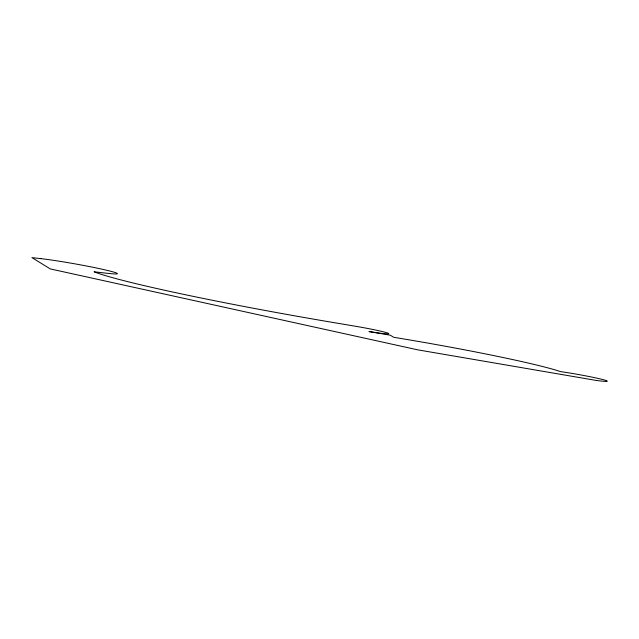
<?xml version="1.0" encoding="UTF-8"?>
<svg xmlns="http://www.w3.org/2000/svg" width="639" height="639" viewBox="0 0 639 639"><rect width="100%" height="100%" fill="white"/><g stroke="black" fill="none" stroke-linecap="round" stroke-linejoin="round"><path stroke-width="0.96" d="M41.024 258.659L31.95 257.621L50.249 268.907L417.594 349.813L595.867 380.373A30.049 1.518 10.1 0 0 601.403 379.215A30.049 1.518 10.1 0 0 560.467 371.61A137.225 6.941 10.1 0 0 393.736 337.304L390.341 335.219L368.967 331.553A29.146 1.478 10.1 0 0 387.961 333.143A29.146 1.478 10.1 0 0 355.228 326.209L331.681 322.24A210.95 10.671 10.1 0 1 94.117 271.799L107.727 273.348A43.724 2.213 10.1 0 0 101.593 269.099A43.724 2.213 10.1 0 0 41.024 258.659"/></g></svg>
